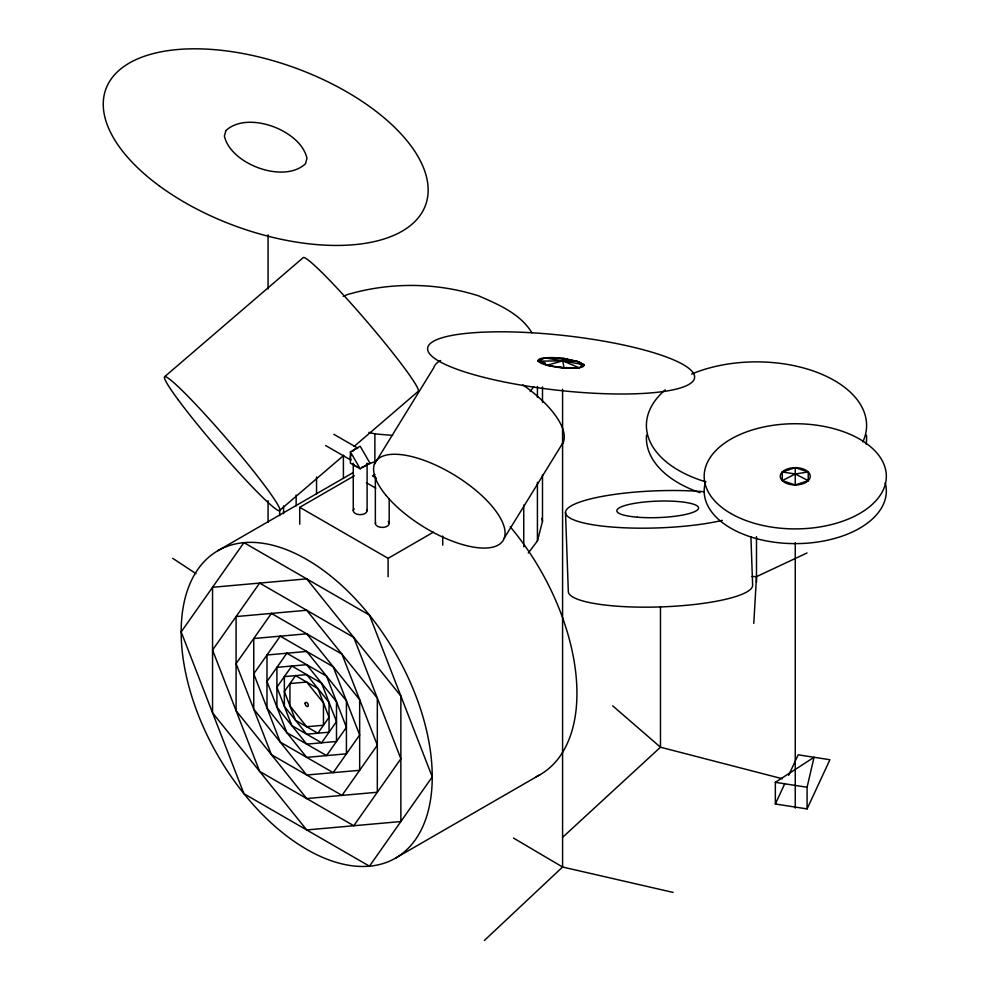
<?xml version="1.0" encoding="UTF-8"?>
<svg xmlns="http://www.w3.org/2000/svg" width="990" height="990" viewBox="0 0 990 990"><rect width="100%" height="100%" fill="white"/><g stroke="black" fill="none" stroke-linecap="round" stroke-linejoin="round"><path stroke-width="1.49" d="M753.786 623.378L756.496 576.663L807.036 552.965M807.085 808.904L807.085 787.26L814.04 757.276L775.343 782.348L775.343 804.004L807.085 808.904L829.905 759.726L798.175 754.813L788.659 775.306M528.301 553.039L537.422 540.936L542.495 521.346L542.495 475.014M775.343 804.004L784.86 783.511M571.094 360.756L564.053 358.553L562.79 360.867L564.028 367.983L579.224 367.773L583.778 364.741L579.237 361.981L564.053 358.553A23.055 4.727 6.3 0 0 547.099 357.687L542.866 358.108A23.055 4.727 6.3 0 0 555.105 366.906A23.055 4.727 6.3 0 0 583.778 364.741L577.12 361.325L564.053 358.553L544.983 357.897L538.325 361.152L547.086 365.236L564.028 367.983L566.849 367.513M374.406 464.199L433.595 368.02A74.931 30.133 31.6 0 1 440.649 360.546M504.244 538.127L563.434 441.948M530.133 391.545L533.771 386.706M484.333 940.5L562.58 867.017L562.58 389.305M562.654 837.28L660.479 747.215L660.479 606.858M164.588 376.757L303.212 257.635A88.197 6.621 49.3 0 1 365.446 319.832A88.197 6.621 49.3 0 1 418.213 391.359L354.148 446.416M279.588 510.481L343.666 455.425M350.398 451.848L360.174 446.205L369.963 463.147L360.174 468.79L350.398 463.147L350.398 451.848L360.174 468.79M217.936 550.663L353.343 472.49M299.735 524.193L299.735 507.313L354.346 475.782M374.938 474.495L372.488 475.905L376.163 478.022M299.735 507.313L388.105 558.335L433.397 532.187M395.468 858.157L540.169 774.626M782.273 480.645L795.255 473.963L808.236 471.995L808.236 480.645L795.255 484.976L782.273 480.645L782.273 471.995L795.255 467.664L808.236 471.995M343.233 296.356L347.366 294.587C390.134 282.026 436.293 282.348 478.776 295.911C498.416 304.474 520.307 313.669 531.902 332.764M547.086 365.236L562.79 360.867L577.12 361.325M580.957 365.211L583.778 364.741L579.546 363.417M545.465 363.045L538.325 361.152L541.183 360.855M561.194 358.838L564.053 358.553M538.325 361.152L562.79 360.867L583.778 364.741M751.942 576.465L756.496 576.663M368.874 432.382L374.876 433.88L392.572 435.414M782.273 471.995L795.255 473.963L808.236 480.645M775.343 782.348L807.085 787.26M544.983 357.897L562.79 360.867L579.224 367.773M673.138 892.423L562.58 867.017L513.476 838.06M782.409 778.759L660.479 747.215L612.699 705.845M559.746 366.844L564.028 367.983M333.853 434.313L357.44 447.925M325.623 445.537L350.522 459.904M366.399 482.736L375.767 488.157M172.743 558.348L195.933 573.643M541.889 518.314L542.495 521.346M750.915 536.729L752.635 585.337A92.231 18.562 -2 0 1 659.785 606.944A92.231 18.562 -2 0 1 568.31 591.364L565.5 512.362M795.255 467.664L795.255 484.976M795.255 542.681L795.255 808.112M756.496 536.642L756.496 582.145M542.495 386.979L542.495 402.423M537.422 386.496L537.422 397.299M537.422 482.241L537.422 540.936M523.747 505.049L523.747 546.74M442.716 536.011L442.716 545.218M389.194 498.898L389.194 523.438M388.105 558.335L388.105 576.749M375.358 477.44L375.358 523.438M374.876 433.88L374.876 463.233M367.092 463.147L367.092 510.679M353.257 463.147L353.257 510.679M343.406 455.338L343.406 478.504M316.553 476.982L316.553 493.973M296.146 495.037L296.146 505.841M283.573 505.952L283.573 513.674M279.687 509.442L279.687 515.617M268.067 234.865L268.067 288.956M268.067 500.693L268.067 522.324M388.266 521.445A6.918 3.997 0 0 1 383.18 527.398A6.918 3.997 0 0 1 375.594 522.398M366.56 465.04A177.532 102.502 60 0 1 374.975 461.748M510.234 526.779A177.532 102.502 60 0 1 536.234 776.692M366.857 464.186A6.918 3.997 0 0 1 361.969 467.008M356.722 466.612A6.918 3.997 0 0 1 353.504 464.186M722.354 520.369A92.231 18.562 -2 0 1 597.886 525.529A92.231 18.562 -2 0 1 582.553 501.15A92.231 18.562 -2 0 1 704.336 491.745M351.054 459.942A6.918 3.997 -60 0 1 351.054 454.299M352.848 451.193A6.918 3.997 -60 0 1 357.736 448.371M366.857 509.652A6.918 3.997 0 0 1 359.271 514.639A6.918 3.997 0 0 1 354.185 508.687M885.209 482.811A91.068 52.581 0 0 1 794.054 543.621A91.068 52.581 0 0 1 705.709 481.449M522.893 384.924A74.931 30.133 31.6 0 1 561.528 445.401M866.473 435.13A110.088 63.558 0 0 1 866.101 444.164M700.004 492.686A110.088 63.558 0 0 1 646.532 435.13M691.527 374.109A110.088 63.558 0 0 1 818.718 372.995A110.088 63.558 0 0 1 862.847 441.874M705.635 481.796A110.088 63.558 0 0 1 665.206 389.899M225.918 130.581L224.396 135.989C230.41 164.154 283.858 184.115 305.44 163.771L306.974 158.363C300.96 130.197 247.5 110.237 225.918 130.581M243.936 542.631L181.17 631.929L243.936 793.708L369.468 866.188L432.246 776.89L369.468 615.112L243.936 542.631M259.627 583.073L212.553 650.046L259.627 771.383L353.776 825.734L400.863 758.761L353.776 637.436L259.627 583.073M271.396 613.416L236.09 663.646L271.396 754.64L342.008 795.403L377.326 745.173L342.008 654.18L271.396 613.416M280.232 636.162L253.749 673.831L280.232 742.079L333.185 772.658L359.667 734.988L333.185 666.74L280.232 636.162M286.853 653.227L266.991 681.479L286.853 732.662L326.564 755.593L346.426 727.341L326.564 676.158L286.853 653.227M291.815 666.023L276.915 687.209L291.815 725.596L321.601 742.797L336.501 721.611L321.601 683.224L291.815 666.023M295.54 675.613L284.365 691.515L295.54 720.299L317.877 733.206L329.051 717.304L317.877 688.52L295.54 675.613M306.702 578.878L212.553 587.28L212.553 712.825L306.702 829.942L400.863 821.539L400.863 695.995L306.702 578.878M306.702 610.261L236.09 616.56L236.09 710.721L306.702 798.559L377.326 792.248L377.326 698.099L306.702 610.261M306.702 633.798L253.749 638.525L253.749 709.137L306.702 775.021L359.667 770.294L359.667 699.683L306.702 633.798M306.702 651.445L266.991 654.996L266.991 707.961L306.702 757.375L346.426 753.823L346.426 700.858L306.702 651.445M306.702 664.686L276.915 667.347L276.915 707.07L306.702 744.134L336.501 741.473L336.501 701.749L306.702 664.686M306.702 674.623L284.365 676.615L284.365 706.402L306.702 734.196L329.051 732.204L329.051 702.417L306.702 674.623M306.702 682.06L289.946 683.558L289.946 705.907L306.702 726.747L323.458 725.249L323.458 702.912L306.702 682.06M181.17 631.929A177.532 102.502 60 0 0 369.468 866.188A177.532 102.502 60 0 0 369.468 615.112A177.532 102.502 60 0 0 181.17 631.929M305.081 703.469A2.302 1.337 60 0 0 307.519 706.514A2.302 1.337 60 0 0 307.519 703.246A2.302 1.337 60 0 0 305.081 703.469M637.399 517.201A40.924 8.242 -2 0 0 698.556 507.92A40.924 8.242 -2 0 0 637.028 502.945A40.924 8.242 -2 0 0 637.399 517.201M159.279 185.873A170.045 84.521 19.9 0 0 425.156 206.155A170.045 84.521 19.9 0 0 212.603 49.5A170.045 84.521 19.9 0 0 159.279 185.873M784.662 482.439A14.986 8.65 0 0 0 809.733 478.554A14.986 8.65 0 0 0 791.381 467.961A14.986 8.65 0 0 0 784.662 482.439M730.855 513.501A91.068 52.581 0 0 0 883.229 489.926A91.068 52.581 0 0 0 771.68 425.527A91.068 52.581 0 0 0 730.855 513.501M484.358 377.475A134.306 27.559 6.3 0 0 694.04 379.541A134.306 27.559 6.3 0 0 504.739 331.823A134.306 27.559 6.3 0 0 484.358 377.475M386.1 495.446A74.931 30.133 31.6 0 0 499.356 544.351A74.931 30.133 31.6 0 0 432.519 463.691A74.931 30.133 31.6 0 0 386.1 495.446M178.076 399.638A88.197 6.621 49.3 0 0 276.408 509.417A88.197 6.621 49.3 0 0 211.773 421.814A88.197 6.621 49.3 0 0 178.076 399.638"/></g></svg>
